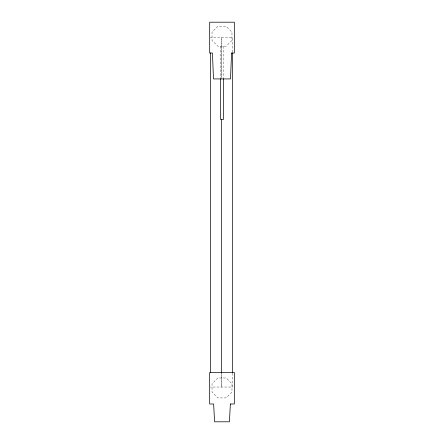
<?xml version="1.0" encoding="UTF-8"?>
<svg xmlns="http://www.w3.org/2000/svg" width="444" height="444" viewBox="0 0 444 444"><rect width="100%" height="100%" fill="white"/><g stroke="black" fill="none" stroke-linecap="round" stroke-linejoin="round"><path stroke-width="0.33" stroke-dasharray="2.22 1.67" d="M232.462 373.171L232.462 387.035L210.345 387.035M232.462 52.187L232.462 37.629L210.345 37.629M223.41 46.22L223.41 78.016M220.59 46.22L220.59 78.016M221.401 373.171L221.401 387.035L221.401 373.171M221.401 37.629L221.401 78.533L221.401 37.629M217.871 26.285L212.032 32.123L212.032 40.382L217.871 46.22L226.129 46.22L231.968 40.382L231.968 32.123L226.129 26.285L217.871 26.285M217.871 377.983L212.032 383.821L212.032 392.08L217.871 397.918L226.129 397.918L231.968 392.08L231.968 383.821L226.129 377.983L217.871 377.983"/><path stroke-width="0.67" d="M232.462 372.477L232.462 52.88M223.41 78.705L223.41 119.486L220.59 119.486L220.59 78.705M221.401 119.436L221.401 372.477M210.345 52.88L210.345 372.477M231.563 53.041L230.519 78.927L213.481 78.927L212.437 53.041L209.685 53.041L209.685 22.2L234.327 22.2L234.327 53.041L231.563 53.041M230.369 403.99L229.415 421.8L214.585 421.8L213.631 403.99L209.673 403.99L209.673 372.488L234.327 372.488L234.327 403.99L230.369 403.99"/></g></svg>
